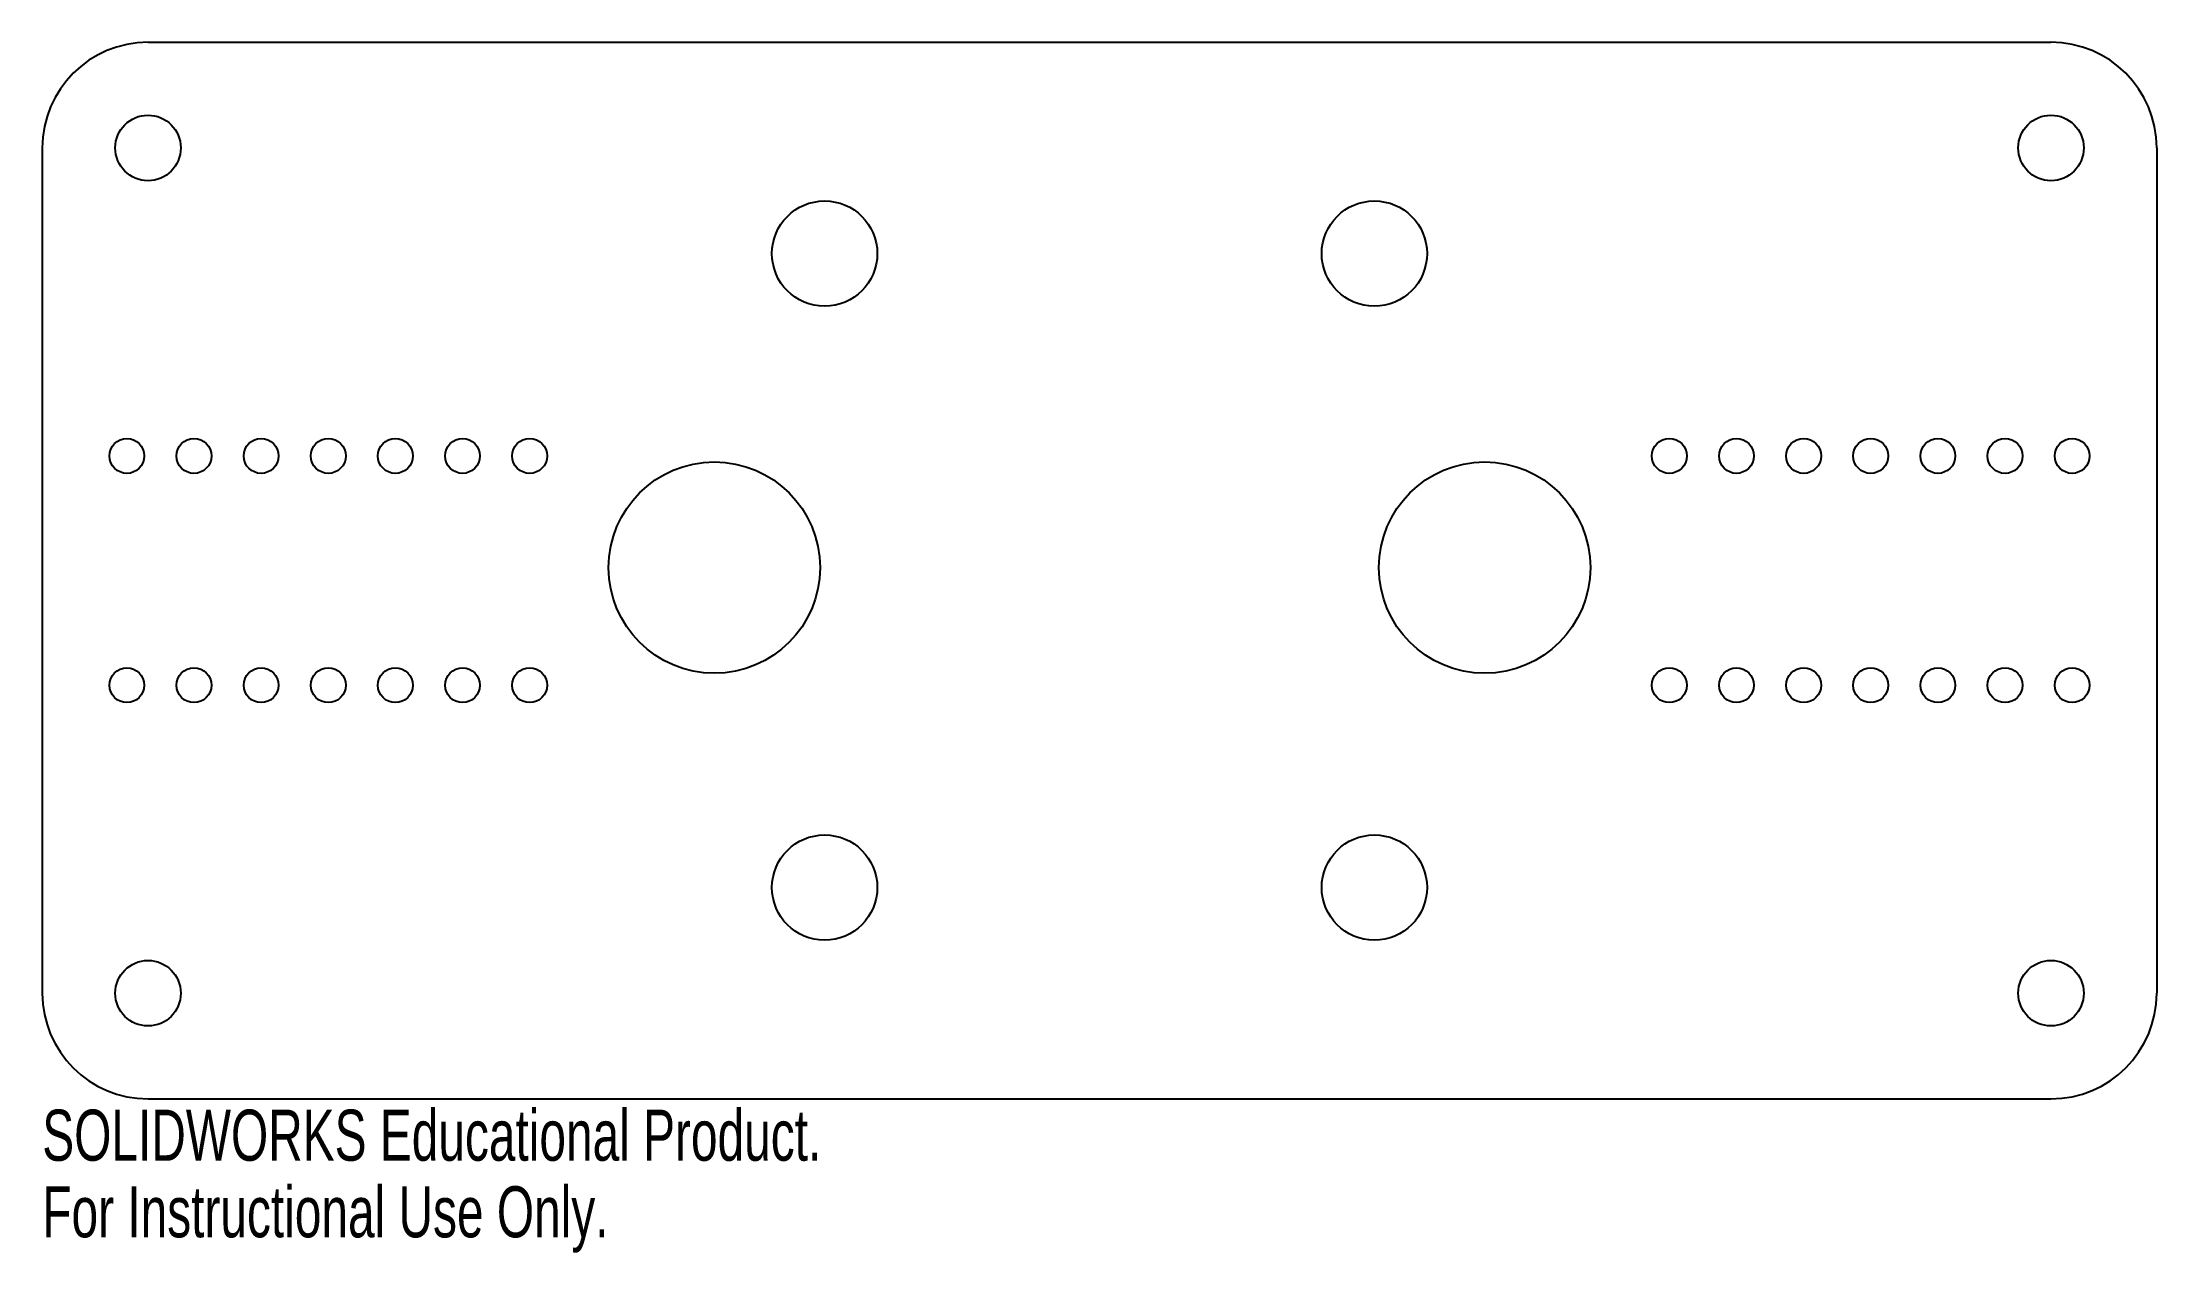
# Model space of a CAD drawing. Header units: millimetres. Extents: x 0 to 200, y -115 to 0.
import ezdxf

# ---------------------------------------------------------------- set-up
doc = ezdxf.new("R2010")
doc.units = ezdxf.units.MM
doc.styles.add('SLDTEXTSTYLE0', font='TXT', dxfattribs={"width": 0.7})

msp = doc.modelspace()

# ---------------------------------------------------------------- linework, layer by layer
at = {"color": 7, "linetype": 'Continuous', "lineweight": 25}
for p, q in [((10, 0), (190, 0)), ((0, -10), (0, -90)), ((200, -10), (200, -90)), ((10, -100), (190, -100))]:
    msp.add_line(p, q, dxfattribs=at)
for centre, radius in [((10, -10), 3.1), ((190, -10), 3.1), ((74, -20), 4.98), ((126, -20), 4.98), ((8, -39.15), 1.65), ((14.35, -39.15), 1.65), ((20.7, -39.15), 1.65), ((27.05, -39.15), 1.65), ((33.4, -39.15), 1.65), ((39.75, -39.15), 1.65), ((46.1, -39.15), 1.65), ((153.9, -39.15), 1.65), ((160.25, -39.15), 1.65), ((166.6, -39.15), 1.65), ((172.95, -39.15), 1.65), ((179.3, -39.15), 1.65), ((185.65, -39.15), 1.65), ((192, -39.15), 1.65), ((63.57, -49.72), 10), ((136.43, -49.72), 10), ((8, -60.85), 1.65), ((14.35, -60.85), 1.65), ((20.7, -60.85), 1.65), ((27.05, -60.85), 1.65), ((33.4, -60.85), 1.65), ((39.75, -60.85), 1.65), ((46.1, -60.85), 1.65), ((153.9, -60.85), 1.65), ((160.25, -60.85), 1.65), ((166.6, -60.85), 1.65), ((172.95, -60.85), 1.65), ((179.3, -60.85), 1.65), ((185.65, -60.85), 1.65), ((192, -60.85), 1.65), ((74, -80), 4.98), ((126, -80), 4.98), ((10, -90), 3.1), ((190, -90), 3.1)]:
    msp.add_circle(centre, radius, dxfattribs=at)
for centre, start, end in [((10, -10), 90, 180), ((190, -10), 0, 90), ((10, -90), 180, 270), ((190, -90), 270, 0)]:
    msp.add_arc(centre, 10, start, end, dxfattribs=at)

# ---------------------------------------------------------------- texts
at = {"color": 7, "linetype": 'Continuous', "char_height": 4.8336, "attachment_point": 1, "style": 'SLDTEXTSTYLE0'}
for s, insert in [('SOLIDWORKS Educational Product.', (0, -101.02)), ('For Instructional Use Only.', (0, -108.27))]:
    msp.add_mtext(s, dxfattribs=dict(at, insert=insert))

doc.saveas('drawing.dxf')
